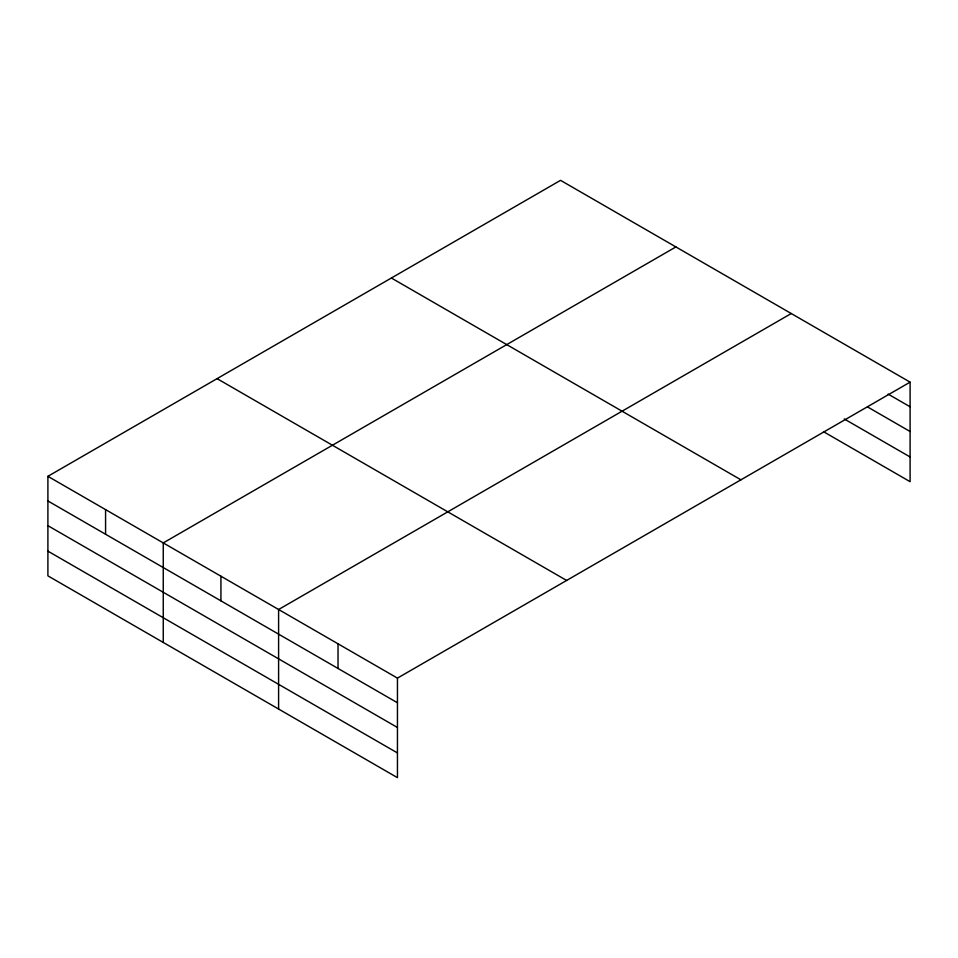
<?xml version="1.0" encoding="UTF-8"?>
<svg xmlns="http://www.w3.org/2000/svg" width="958" height="958" viewBox="0 0 958 958"><rect width="100%" height="100%" fill="white"/><g stroke="black" fill="none" stroke-linecap="round" stroke-linejoin="round"><path stroke-width="1.44" d="M910.1 382.146L560.55 180.344L47.9 476.318L47.9 575.854L397.45 777.656L397.45 678.12L910.1 382.146L910.1 481.682L823.545 431.711M675.905 246.936L163.255 542.911L163.255 642.447M791.248 313.529L278.598 609.516L278.598 709.04M888.138 394.109L910.1 406.779M867.469 406.887L910.1 431.507M844.214 418.933L910.1 456.966M391.379 278.012L740.929 479.826M217.071 378.638L566.621 580.452M47.9 476.318L397.45 678.12M47.9 500.95L397.45 702.765M47.9 525.667L397.45 727.481M47.9 551.137L397.45 752.94M338.03 643.812L338.03 668.456M220.927 576.213L220.927 600.846M105.572 509.608L105.572 534.253"/></g></svg>
